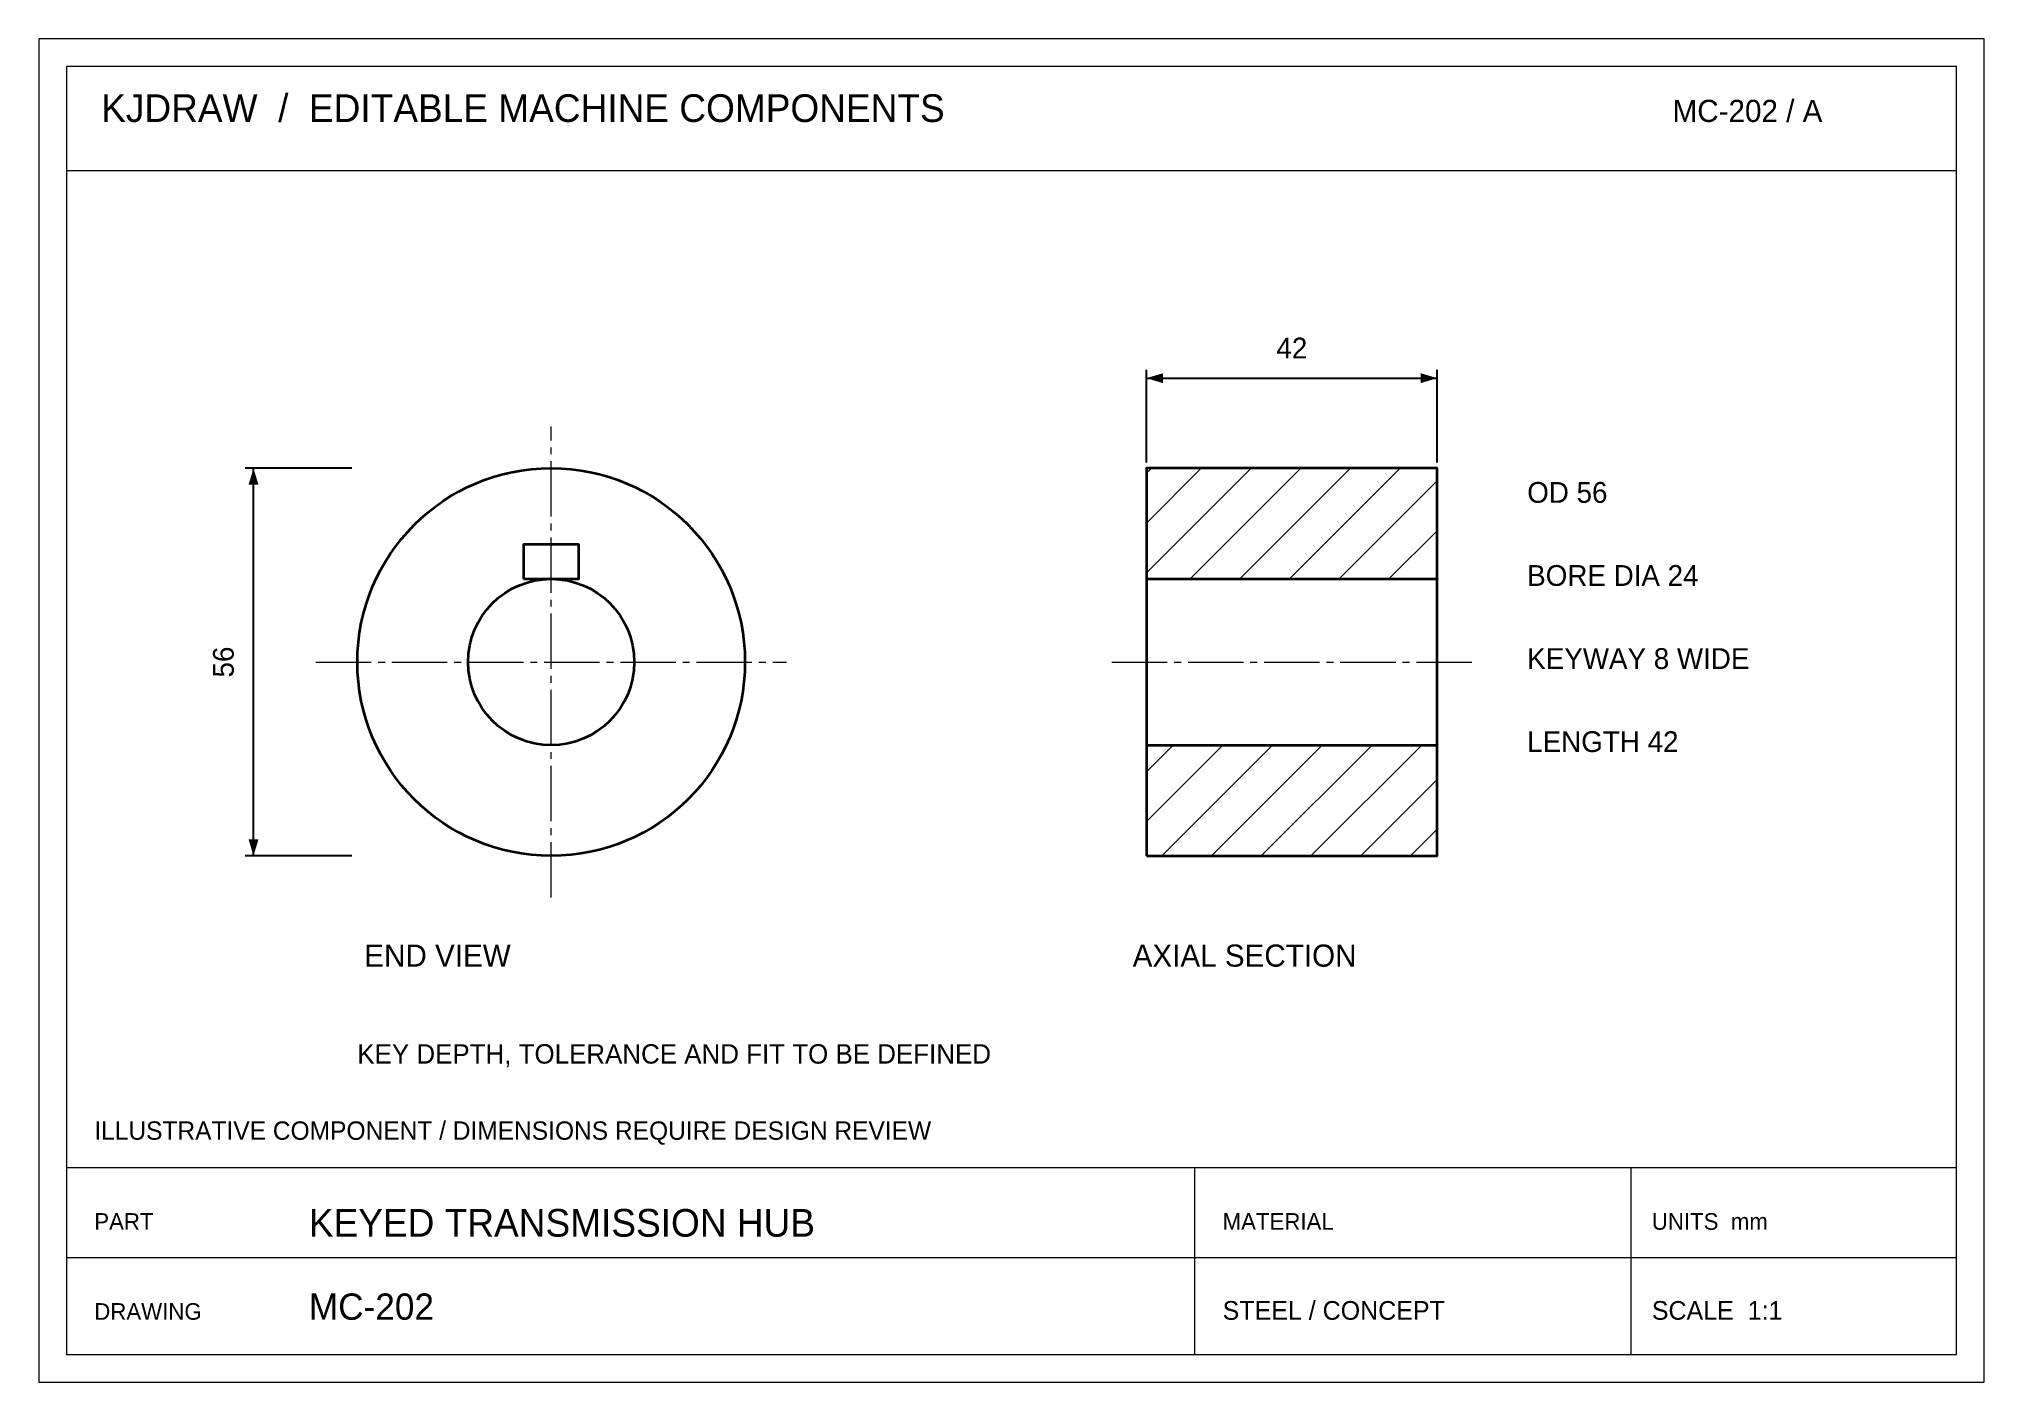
# Model space of a CAD drawing. Header units: millimetres. Extents: x 8 to 289, y 8 to 202.
import ezdxf
from ezdxf.enums import TextEntityAlignment as Align

# ---------------------------------------------------------------- set-up
doc = ezdxf.new("R2010")
doc.units = ezdxf.units.MM
doc.linetypes.add('CENTER', pattern=[11, 8, -1, 1, -1])
doc.layers.get('0').update_dxf_attribs({"linetype": 'CONTINUOUS'})
for name, color, linetype, lineweight in [('CENTER_LINES', 3, 'CENTER', 13), ('DIMENSIONS', 2, 'CONTINUOUS', 18), ('NOTES', 7, 'CONTINUOUS', 18), ('PART_OUTLINE', 7, 'CONTINUOUS', 35), ('SECTION_HATCH', 8, 'CONTINUOUS', 13), ('SHEET_FRAME', 8, 'CONTINUOUS', 18)]:
    doc.layers.add(name, color=color, linetype=linetype, lineweight=lineweight)
doc.styles.get("Standard").update_dxf_attribs({"font": 'sans-serif'})
doc.dimstyles.new('KJDRAW-SHOWCASE', dxfattribs={"dimtxt": 3, "dimasz": 2.4, "dimexe": 1.2, "dimexo": 0.8, "dimtad": 0, "dimtih": 1, "dimtoh": 1, "dimdec": 0, "dimzin": 0, "dimdsep": 46, "dimcen": 2.5, "dimadec": 0, "dimazin": 0, "dimtfac": 1, "dimtdec": 4, "dimtofl": 0, "dimtmove": 0, "dimatfit": 3, "dimfxl": 1, "dimtolj": 1, "dimtzin": 0, "dimarcsym": 0})

# ---------------------------------------------------------------- blocks, each defined once
blk = doc.blocks.new('*D1')
for p, q in [((168, 140.8), (168, 154.2)), ((168, 153), (210, 153)), ((210, 140.8), (210, 154.2))]:
    blk.add_line(p, q)
for points in [[(168, 153), (170.4, 153.72), (170.4, 152.28)], [(210, 153), (207.6, 152.28), (207.6, 153.72)]]:
    blk.add_solid(points)
blk.add_text('42', height=3).set_placement((189, 154.95), align=Align.BOTTOM_CENTER)
blk = doc.blocks.new('*D2')
for p, q in [((53.2, 140), (37.8, 140)), ((39, 84), (39, 140)), ((53.2, 84), (37.8, 84))]:
    blk.add_line(p, q)
for points in [[(39, 140), (39.72, 137.6), (38.28, 137.6)], [(39, 84), (38.28, 86.4), (39.72, 86.4)]]:
    blk.add_solid(points)
blk.add_text('56', height=3, rotation=90).set_placement((37.05, 112), align=Align.BOTTOM_CENTER)

msp = doc.modelspace()

# ---------------------------------------------------------------- hatches: boundary and pattern name
at = {"layer": 'SECTION_HATCH'}
h = msp.add_hatch(dxfattribs=at)
h.set_pattern_fill('ANSI31', color=256, scale=1.6, style=0)
h.paths.add_polyline_path([(168, 124), (210, 124), (210, 140), (168, 140)])
h = msp.add_hatch(dxfattribs=at)
h.set_pattern_fill('ANSI31', color=256, scale=1.6, style=0)
h.paths.add_polyline_path([(168, 84), (210, 84), (210, 100), (168, 100)])

# ---------------------------------------------------------------- linework, layer by layer
at = {"layer": 'CENTER_LINES'}
for p, q in [((82, 78), (82, 146)), ((48, 112), (116, 112)), ((163, 112), (215, 112))]:
    msp.add_line(p, q, dxfattribs=at)
at = {"layer": 'PART_OUTLINE'}
for p, q in [((168, 124), (210, 124)), ((168, 100), (210, 100))]:
    msp.add_line(p, q, dxfattribs=at)
for points in [[(168, 84), (210, 84), (210, 140), (168, 140)], [(78, 124), (86, 124), (86, 129), (78, 129)]]:
    msp.add_lwpolyline(points, close=True, dxfattribs=at)
for radius in [28, 12]:
    msp.add_circle((82, 112), radius, dxfattribs=at)
at = {"layer": 'SHEET_FRAME'}
for p, q in [((12, 183), (285, 183)), ((12, 39), (285, 39)), ((175, 12), (175, 39)), ((238, 12), (238, 39)), ((12, 26), (285, 26))]:
    msp.add_line(p, q, dxfattribs=at)
for points in [[(8, 8), (289, 8), (289, 202), (8, 202)], [(12, 12), (285, 12), (285, 198), (12, 198)]]:
    msp.add_lwpolyline(points, close=True, dxfattribs=at)

# ---------------------------------------------------------------- texts
at = {"layer": 'NOTES'}
for s, height, p in [('KJDRAW  /  EDITABLE MACHINE COMPONENTS', 4, (17, 190)), ('MC-202 / A', 3.2, (244, 190)), ('OD 56', 3, (223, 135)), ('BORE DIA 24', 3, (223, 123)), ('KEYWAY 8 WIDE', 3, (223, 111)), ('LENGTH 42', 3, (223, 99)), ('END VIEW', 3.2, (55, 68)), ('AXIAL SECTION', 3.2, (166, 68)), ('KEY DEPTH, TOLERANCE AND FIT TO BE DEFINED', 2.8, (54, 54)), ('ILLUSTRATIVE COMPONENT / DIMENSIONS REQUIRE DESIGN REVIEW', 2.65, (16, 43)), ('PART', 2.4, (16, 30)), ('KEYED TRANSMISSION HUB', 4, (47, 29)), ('MATERIAL', 2.4, (179, 30)), ('UNITS  mm', 2.4, (241, 30)), ('MC-202', 3.8, (47, 17)), ('STEEL / CONCEPT', 2.7, (179, 17)), ('SCALE  1:1', 2.7, (241, 17)), ('DRAWING', 2.4, (16, 17))]:
    msp.add_text(s, height=height, dxfattribs=at).set_placement(p)

# ---------------------------------------------------------------- dimensions: what is measured, and where the dimension line sits
at = {"layer": 'DIMENSIONS'}
for p1, p2, distance, picture, middle in [((168, 140), (210, 140), 13, '*D1', (189, 154.95)), ((54, 84), (54, 140), 15, '*D2', (37.05, 112))]:
    dim = msp.add_aligned_dim(p1=p1, p2=p2, distance=distance, dimstyle='KJDRAW-SHOWCASE', override={"dimscale": 1, "dimtxt": 3, "dimasz": 2.4, "dimexe": 1.2, "dimexo": 0.8, "dimdec": 0, "dimlfac": 1, "dimzin": 8, "dimdsep": 46, "dimlunit": 2}, dxfattribs=at)
    dim.commit()
    dim.dimension.update_dxf_attribs({"geometry": picture, "text_midpoint": middle})

doc.saveas('drawing.dxf')
